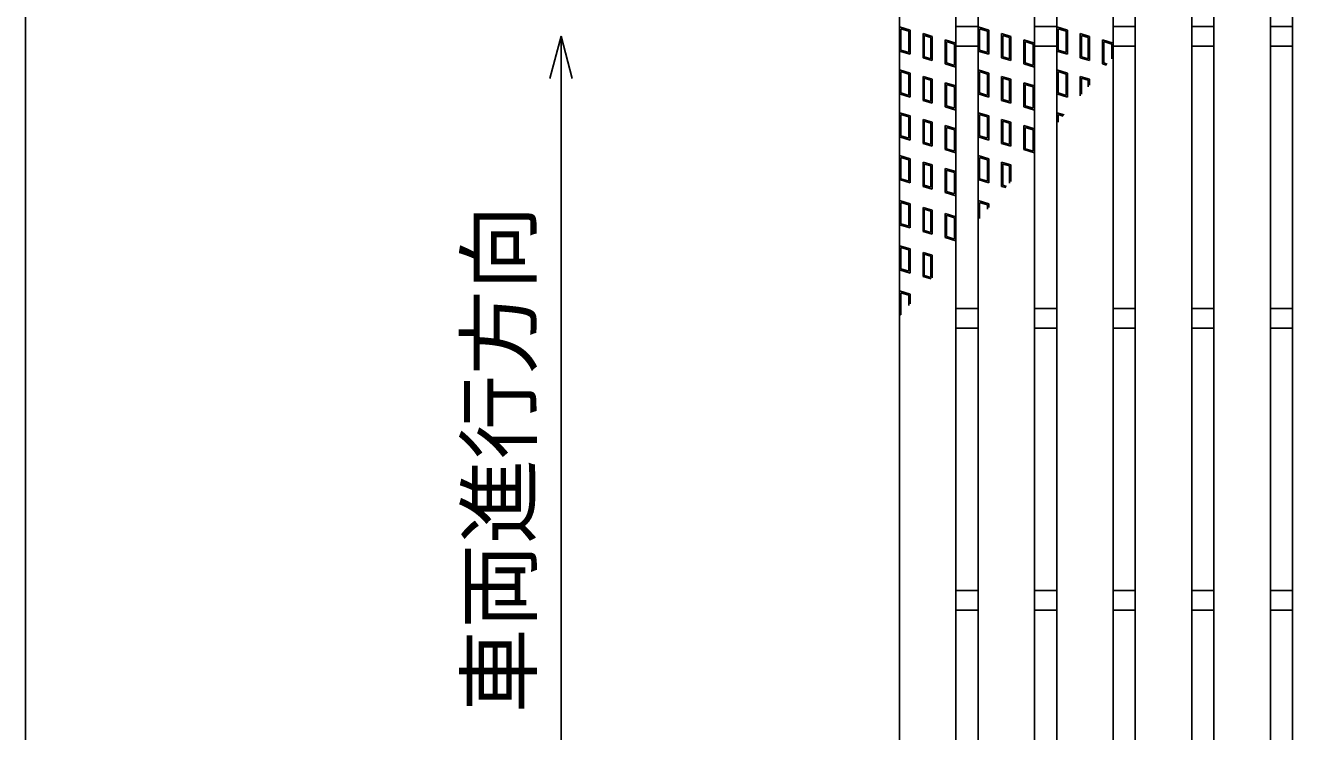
# Model space of a CAD drawing. Units: millimetres, scale not verified. Extents: x -1820 to 1731, y -1282 to 1054.
# Drawn here: x -1729 to -1279.5, y 61.9 to 312.4 of the extents above; entities that cross this region are included whole.
import ezdxf
from ezdxf.enums import TextEntityAlignment as Align

# ---------------------------------------------------------------- set-up
doc = ezdxf.new("R2010")
doc.units = ezdxf.units.MM
doc.header["$LTSCALE"] = 10
for name, color, linetype, lineweight in [('0_2', 150, 'Continuous', 25), ('16', 3, 'Continuous', 25), ('22', 2, 'Continuous', 25)]:
    doc.layers.add(name, color=color, linetype=linetype, lineweight=lineweight)
doc.styles.add('ベクトル', font='')
doc.styles.get('ベクトル').set_extended_font_data('ベクトル')

msp = doc.modelspace()

# ---------------------------------------------------------------- linework, layer by layer
at = {"layer": '0_2'}
msp.add_line((-1729, -1146.5), (-1729, 1053.5), dxfattribs=at)
at = {"layer": '16'}
for p, q in [((-1419, -162), (-1419, 479)), ((-1399, -162), (-1399, 479)), ((-1391.1, -162), (-1391.1, 479)), ((-1371.1, -162), (-1371.1, 479)), ((-1363.2, -162), (-1363.2, 479)), ((-1343.2, -162), (-1343.2, 479)), ((-1335.3, -162), (-1335.3, 479)), ((-1315.3, -162), (-1315.3, 479)), ((-1307.4, -162), (-1307.4, 479)), ((-1287.4, -162), (-1287.4, 479)), ((-1279.5, -162), (-1279.5, 479)), ((-1419, 311.8), (-1415.2, 310.66)), ((-1419, 303.25), (-1419, 311.8)), ((-1418.52, 311.16), (-1415.67, 310.31)), ((-1418.52, 303.6), (-1418.52, 311.16)), ((-1415.67, 310.31), (-1415.67, 302.75)), ((-1415.2, 310.66), (-1415.2, 302.11)), ((-1399, 312), (-1391.1, 312)), ((-1391.1, 311.8), (-1387.3, 310.66)), ((-1391.1, 303.25), (-1391.1, 311.8)), ((-1390.62, 311.16), (-1387.77, 310.31)), ((-1390.62, 303.6), (-1390.62, 311.16)), ((-1387.77, 310.31), (-1387.77, 302.75)), ((-1387.3, 310.66), (-1387.3, 302.11)), ((-1371.1, 312), (-1363.2, 312)), ((-1363.2, 311.8), (-1359.4, 310.66)), ((-1363.2, 303.25), (-1363.2, 311.8)), ((-1362.72, 311.16), (-1359.87, 310.31)), ((-1362.72, 303.6), (-1362.72, 311.16)), ((-1359.87, 310.31), (-1359.87, 302.75)), ((-1359.4, 310.66), (-1359.4, 302.11)), ((-1343.2, 312), (-1335.3, 312)), ((-1315.3, 312), (-1307.4, 312)), ((-1287.4, 312), (-1279.5, 312)), ((-1410.61, 309.43), (-1407.38, 308.47)), ((-1410.61, 300.88), (-1410.61, 309.43)), ((-1410.14, 308.8), (-1407.86, 308.11)), ((-1410.14, 301.24), (-1410.14, 308.8)), ((-1407.86, 308.11), (-1407.86, 300.55)), ((-1407.38, 308.47), (-1407.38, 299.92)), ((-1402.8, 307.24), (-1399, 306.1)), ((-1402.8, 298.69), (-1402.8, 307.24)), ((-1402.32, 306.6), (-1399.47, 305.75)), ((-1402.32, 299.04), (-1402.32, 306.6)), ((-1399.47, 305.75), (-1399.47, 298.19)), ((-1399, 306.1), (-1399, 297.55)), ((-1382.71, 309.43), (-1379.48, 308.47)), ((-1382.71, 300.88), (-1382.71, 309.43)), ((-1382.24, 308.8), (-1379.96, 308.11)), ((-1382.24, 301.24), (-1382.24, 308.8)), ((-1379.96, 308.11), (-1379.96, 300.55)), ((-1379.48, 308.47), (-1379.48, 299.92)), ((-1374.9, 307.24), (-1371.1, 306.1)), ((-1374.9, 298.69), (-1374.9, 307.24)), ((-1374.42, 306.6), (-1371.57, 305.75)), ((-1374.42, 299.04), (-1374.42, 306.6)), ((-1371.57, 305.75), (-1371.57, 298.19)), ((-1371.1, 306.1), (-1371.1, 297.55)), ((-1354.81, 309.43), (-1351.58, 308.47)), ((-1354.81, 300.88), (-1354.81, 309.43)), ((-1354.34, 308.8), (-1352.06, 308.11)), ((-1354.34, 301.24), (-1354.34, 308.8)), ((-1352.06, 308.11), (-1352.06, 300.55)), ((-1351.58, 308.47), (-1351.58, 299.92)), ((-1347, 307.24), (-1343.2, 306.1)), ((-1347, 298.69), (-1347, 307.24)), ((-1346.52, 306.6), (-1343.67, 305.75)), ((-1346.52, 299.04), (-1346.52, 306.6)), ((-1343.67, 305.75), (-1343.67, 300.52)), ((-1343.2, 306.1), (-1343.2, 301.08)), ((-1415.2, 302.11), (-1419, 303.25)), ((-1415.67, 302.75), (-1418.52, 303.6)), ((-1407.86, 300.55), (-1410.14, 301.24)), ((-1399, 305), (-1391.1, 305)), ((-1387.3, 302.11), (-1391.1, 303.25)), ((-1387.77, 302.75), (-1390.62, 303.6)), ((-1379.96, 300.55), (-1382.24, 301.24)), ((-1371.1, 305), (-1363.2, 305)), ((-1359.4, 302.11), (-1363.2, 303.25)), ((-1359.87, 302.75), (-1362.72, 303.6)), ((-1352.06, 300.55), (-1354.34, 301.24)), ((-1343.2, 305), (-1335.3, 305)), ((-1315.3, 305), (-1307.4, 305)), ((-1287.4, 305), (-1279.5, 305)), ((-1407.38, 299.92), (-1410.61, 300.88)), ((-1399, 297.55), (-1402.8, 298.69)), ((-1399.47, 298.19), (-1402.32, 299.04)), ((-1379.48, 299.92), (-1382.71, 300.88)), ((-1371.1, 297.55), (-1374.9, 298.69)), ((-1371.57, 298.19), (-1374.42, 299.04)), ((-1351.58, 299.92), (-1354.81, 300.88)), ((-1345.58, 298.27), (-1347, 298.69)), ((-1345.25, 298.66), (-1346.52, 299.04)), ((-1419, 296.6), (-1415.2, 295.46)), ((-1419, 288.05), (-1419, 296.6)), ((-1418.52, 295.96), (-1415.67, 295.11)), ((-1418.52, 288.4), (-1418.52, 295.96)), ((-1415.67, 295.11), (-1415.67, 287.55)), ((-1415.2, 295.46), (-1415.2, 286.91)), ((-1410.61, 294.23), (-1407.38, 293.27)), ((-1410.61, 285.68), (-1410.61, 294.23)), ((-1410.14, 293.6), (-1407.86, 292.91)), ((-1410.14, 286.04), (-1410.14, 293.6)), ((-1407.86, 292.91), (-1407.86, 285.35)), ((-1407.38, 293.27), (-1407.38, 284.72)), ((-1391.1, 296.6), (-1387.3, 295.46)), ((-1391.1, 288.05), (-1391.1, 296.6)), ((-1390.62, 295.96), (-1387.77, 295.11)), ((-1390.62, 288.4), (-1390.62, 295.96)), ((-1387.77, 295.11), (-1387.77, 287.55)), ((-1387.3, 295.46), (-1387.3, 286.91)), ((-1382.71, 294.23), (-1379.48, 293.27)), ((-1382.71, 285.68), (-1382.71, 294.23)), ((-1382.24, 293.6), (-1379.96, 292.91)), ((-1382.24, 286.04), (-1382.24, 293.6)), ((-1379.96, 292.91), (-1379.96, 285.35)), ((-1379.48, 293.27), (-1379.48, 284.72)), ((-1363.2, 296.6), (-1359.4, 295.46)), ((-1363.2, 288.05), (-1363.2, 296.6)), ((-1362.72, 295.96), (-1359.87, 295.11)), ((-1362.72, 288.4), (-1362.72, 295.96)), ((-1359.87, 295.11), (-1359.87, 287.55)), ((-1359.4, 295.46), (-1359.4, 286.91)), ((-1354.81, 294.23), (-1351.58, 293.27)), ((-1354.81, 287.35), (-1354.81, 294.23)), ((-1354.34, 293.6), (-1352.06, 292.91)), ((-1354.34, 287.91), (-1354.34, 293.6)), ((-1352.06, 292.91), (-1352.06, 290.61)), ((-1351.58, 293.27), (-1351.58, 291.17)), ((-1415.2, 286.91), (-1419, 288.05)), ((-1415.67, 287.55), (-1418.52, 288.4)), ((-1402.8, 292.04), (-1399, 290.9)), ((-1402.8, 283.49), (-1402.8, 292.04)), ((-1402.32, 291.4), (-1399.47, 290.55)), ((-1402.32, 283.84), (-1402.32, 291.4)), ((-1399.47, 290.55), (-1399.47, 282.99)), ((-1399, 290.9), (-1399, 282.35)), ((-1387.3, 286.91), (-1391.1, 288.05)), ((-1387.77, 287.55), (-1390.62, 288.4)), ((-1374.9, 292.04), (-1371.1, 290.9)), ((-1374.9, 283.49), (-1374.9, 292.04)), ((-1374.42, 291.4), (-1371.57, 290.55)), ((-1374.42, 283.84), (-1374.42, 291.4)), ((-1371.57, 290.55), (-1371.57, 282.99)), ((-1371.1, 290.9), (-1371.1, 282.35)), ((-1359.4, 286.91), (-1363.2, 288.05)), ((-1359.87, 287.55), (-1362.72, 288.4)), ((-1407.38, 284.72), (-1410.61, 285.68)), ((-1407.86, 285.35), (-1410.14, 286.04)), ((-1399, 282.35), (-1402.8, 283.49)), ((-1399.47, 282.99), (-1402.32, 283.84)), ((-1379.48, 284.72), (-1382.71, 285.68)), ((-1379.96, 285.35), (-1382.24, 286.04)), ((-1371.1, 282.35), (-1374.9, 283.49)), ((-1371.57, 282.99), (-1374.42, 283.84)), ((-1419, 281.4), (-1415.2, 280.26)), ((-1419, 272.85), (-1419, 281.4)), ((-1418.52, 280.76), (-1415.67, 279.91)), ((-1418.52, 273.2), (-1418.52, 280.76)), ((-1415.67, 279.91), (-1415.67, 272.35)), ((-1415.2, 280.26), (-1415.2, 271.71)), ((-1410.61, 279.03), (-1407.38, 278.07)), ((-1410.61, 270.48), (-1410.61, 279.03)), ((-1391.1, 281.4), (-1387.3, 280.26)), ((-1391.1, 272.85), (-1391.1, 281.4)), ((-1390.62, 280.76), (-1387.77, 279.91)), ((-1390.62, 273.2), (-1390.62, 280.76)), ((-1387.77, 279.91), (-1387.77, 272.35)), ((-1387.3, 280.26), (-1387.3, 271.71)), ((-1382.71, 279.03), (-1379.48, 278.07)), ((-1382.71, 270.48), (-1382.71, 279.03)), ((-1363.2, 281.4), (-1360.53, 280.6)), ((-1363.2, 277.44), (-1363.2, 281.4)), ((-1362.72, 280.76), (-1360.86, 280.2)), ((-1362.72, 278), (-1362.72, 280.76)), ((-1410.14, 278.4), (-1407.86, 277.71)), ((-1410.14, 270.84), (-1410.14, 278.4)), ((-1407.86, 277.71), (-1407.86, 270.15)), ((-1407.38, 278.07), (-1407.38, 269.52)), ((-1402.8, 276.84), (-1399, 275.7)), ((-1402.8, 268.29), (-1402.8, 276.84)), ((-1402.32, 276.2), (-1399.47, 275.35)), ((-1402.32, 268.64), (-1402.32, 276.2)), ((-1399.47, 275.35), (-1399.47, 267.79)), ((-1399, 275.7), (-1399, 267.15)), ((-1382.24, 278.4), (-1379.96, 277.71)), ((-1382.24, 270.84), (-1382.24, 278.4)), ((-1379.96, 277.71), (-1379.96, 270.15)), ((-1379.48, 278.07), (-1379.48, 269.52)), ((-1374.9, 276.84), (-1371.1, 275.7)), ((-1374.9, 268.29), (-1374.9, 276.84)), ((-1374.42, 276.2), (-1371.57, 275.35)), ((-1374.42, 268.64), (-1374.42, 276.2)), ((-1371.57, 275.35), (-1371.57, 267.79)), ((-1371.1, 275.7), (-1371.1, 267.15)), ((-1415.2, 271.71), (-1419, 272.85)), ((-1415.67, 272.35), (-1418.52, 273.2)), ((-1407.38, 269.52), (-1410.61, 270.48)), ((-1407.86, 270.15), (-1410.14, 270.84)), ((-1387.3, 271.71), (-1391.1, 272.85)), ((-1387.77, 272.35), (-1390.62, 273.2)), ((-1379.48, 269.52), (-1382.71, 270.48)), ((-1379.96, 270.15), (-1382.24, 270.84)), ((-1419, 266.2), (-1415.2, 265.06)), ((-1419, 257.65), (-1419, 266.2)), ((-1418.52, 265.56), (-1415.67, 264.71)), ((-1418.52, 258), (-1418.52, 265.56)), ((-1399, 267.15), (-1402.8, 268.29)), ((-1399.47, 267.79), (-1402.32, 268.64)), ((-1391.1, 266.2), (-1387.3, 265.06)), ((-1391.1, 257.65), (-1391.1, 266.2)), ((-1390.62, 265.56), (-1387.77, 264.71)), ((-1390.62, 258), (-1390.62, 265.56)), ((-1371.1, 267.15), (-1374.9, 268.29)), ((-1371.57, 267.79), (-1374.42, 268.64)), ((-1415.67, 264.71), (-1415.67, 257.15)), ((-1415.2, 265.06), (-1415.2, 256.51)), ((-1410.61, 263.83), (-1407.38, 262.87)), ((-1410.61, 255.28), (-1410.61, 263.83)), ((-1410.14, 263.2), (-1407.86, 262.51)), ((-1410.14, 255.64), (-1410.14, 263.2)), ((-1407.86, 262.51), (-1407.86, 254.95)), ((-1407.38, 262.87), (-1407.38, 254.32)), ((-1402.8, 261.64), (-1399, 260.5)), ((-1402.8, 253.09), (-1402.8, 261.64)), ((-1402.32, 261), (-1399.47, 260.15)), ((-1402.32, 253.44), (-1402.32, 261)), ((-1387.77, 264.71), (-1387.77, 257.15)), ((-1387.3, 265.06), (-1387.3, 256.51)), ((-1382.71, 263.83), (-1379.48, 262.87)), ((-1382.71, 255.28), (-1382.71, 263.83)), ((-1382.24, 263.2), (-1379.96, 262.51)), ((-1382.24, 255.64), (-1382.24, 263.2)), ((-1379.96, 262.51), (-1379.96, 256.44)), ((-1379.48, 262.87), (-1379.48, 257)), ((-1415.2, 256.51), (-1419, 257.65)), ((-1415.67, 257.15), (-1418.52, 258)), ((-1399.47, 260.15), (-1399.47, 252.59)), ((-1399, 260.5), (-1399, 251.95)), ((-1387.3, 256.51), (-1391.1, 257.65)), ((-1387.77, 257.15), (-1390.62, 258)), ((-1407.38, 254.32), (-1410.61, 255.28)), ((-1407.86, 254.95), (-1410.14, 255.64)), ((-1399, 251.95), (-1402.8, 253.09)), ((-1399.47, 252.59), (-1402.32, 253.44)), ((-1381.29, 254.86), (-1382.71, 255.28)), ((-1380.96, 255.25), (-1382.24, 255.64)), ((-1419, 250.2), (-1415.2, 249.06)), ((-1419, 241.65), (-1419, 250.2)), ((-1418.52, 249.56), (-1415.67, 248.71)), ((-1418.52, 242), (-1418.52, 249.56)), ((-1415.67, 248.71), (-1415.67, 241.15)), ((-1415.2, 249.06), (-1415.2, 240.51)), ((-1410.61, 247.83), (-1407.38, 246.87)), ((-1410.61, 239.28), (-1410.61, 247.83)), ((-1391.1, 250.2), (-1387.3, 249.06)), ((-1391.1, 243.26), (-1391.1, 250.2)), ((-1390.62, 249.56), (-1387.77, 248.71)), ((-1390.62, 243.83), (-1390.62, 249.56)), ((-1387.77, 248.71), (-1387.77, 247.2)), ((-1387.3, 249.06), (-1387.3, 247.76)), ((-1410.14, 247.2), (-1407.86, 246.51)), ((-1410.14, 239.64), (-1410.14, 247.2)), ((-1407.86, 246.51), (-1407.86, 238.95)), ((-1407.38, 246.87), (-1407.38, 238.32)), ((-1402.8, 245.64), (-1399, 244.5)), ((-1402.8, 237.09), (-1402.8, 245.64)), ((-1402.32, 245), (-1399.47, 244.15)), ((-1402.32, 237.44), (-1402.32, 245)), ((-1399.47, 244.15), (-1399.47, 236.59)), ((-1399, 244.5), (-1399, 235.95)), ((-1415.2, 240.51), (-1419, 241.65)), ((-1415.67, 241.15), (-1418.52, 242)), ((-1407.38, 238.32), (-1410.61, 239.28)), ((-1407.86, 238.95), (-1410.14, 239.64)), ((-1419, 234.2), (-1415.2, 233.06)), ((-1419, 225.65), (-1419, 234.2)), ((-1399, 235.95), (-1402.8, 237.09)), ((-1399.47, 236.59), (-1402.32, 237.44)), ((-1418.52, 233.56), (-1415.67, 232.71)), ((-1418.52, 226), (-1418.52, 233.56)), ((-1415.67, 232.71), (-1415.67, 225.15)), ((-1415.2, 233.06), (-1415.2, 224.51)), ((-1410.61, 231.83), (-1407.38, 230.87)), ((-1410.61, 223.28), (-1410.61, 231.83)), ((-1410.14, 231.2), (-1407.86, 230.51)), ((-1410.14, 223.64), (-1410.14, 231.2)), ((-1407.86, 230.51), (-1407.86, 222.95)), ((-1407.38, 230.87), (-1407.38, 222.83)), ((-1415.2, 224.51), (-1419, 225.65)), ((-1415.67, 225.15), (-1418.52, 226)), ((-1407.73, 222.42), (-1410.61, 223.28)), ((-1407.86, 222.95), (-1410.14, 223.64)), ((-1419, 218.2), (-1415.2, 217.06)), ((-1419, 209.65), (-1419, 218.2)), ((-1418.52, 217.56), (-1415.67, 216.71)), ((-1418.52, 210), (-1418.52, 217.56)), ((-1415.67, 216.71), (-1415.67, 213.02)), ((-1415.2, 217.06), (-1415.2, 213.58)), ((-1399, 212), (-1391.1, 212)), ((-1371.1, 212), (-1363.2, 212)), ((-1343.2, 212), (-1335.3, 212)), ((-1315.3, 212), (-1307.4, 212)), ((-1287.4, 212), (-1279.5, 212)), ((-1418.62, 209.54), (-1419, 209.65)), ((-1418.29, 209.93), (-1418.52, 210)), ((-1399, 205), (-1391.1, 205)), ((-1371.1, 205), (-1363.2, 205)), ((-1343.2, 205), (-1335.3, 205)), ((-1315.3, 205), (-1307.4, 205)), ((-1287.4, 205), (-1279.5, 205)), ((-1399, 112), (-1391.1, 112)), ((-1371.1, 112), (-1363.2, 112)), ((-1343.2, 112), (-1335.3, 112)), ((-1315.3, 112), (-1307.4, 112)), ((-1287.4, 112), (-1279.5, 112)), ((-1399, 105), (-1391.1, 105)), ((-1371.1, 105), (-1363.2, 105)), ((-1343.2, 105), (-1335.3, 105)), ((-1315.3, 105), (-1307.4, 105)), ((-1287.4, 105), (-1279.5, 105))]:
    msp.add_line(p, q, dxfattribs=at)
at = {"layer": '22', "color": 4}
for p, q in [((-1539, 308.5), (-1543, 293.5)), ((-1535, 293.5), (-1539, 308.5)), ((-1539, 308.5), (-1539, 8.5))]:
    msp.add_line(p, q, dxfattribs=at)

# ---------------------------------------------------------------- texts
at = {"layer": '22', "style": 'ベクトル'}
msp.add_text('車両進行方向', height=21.99, rotation=90, dxfattribs=at).set_placement((-1561, 68.5), align=Align.MIDDLE_LEFT)

doc.saveas('drawing.dxf')
